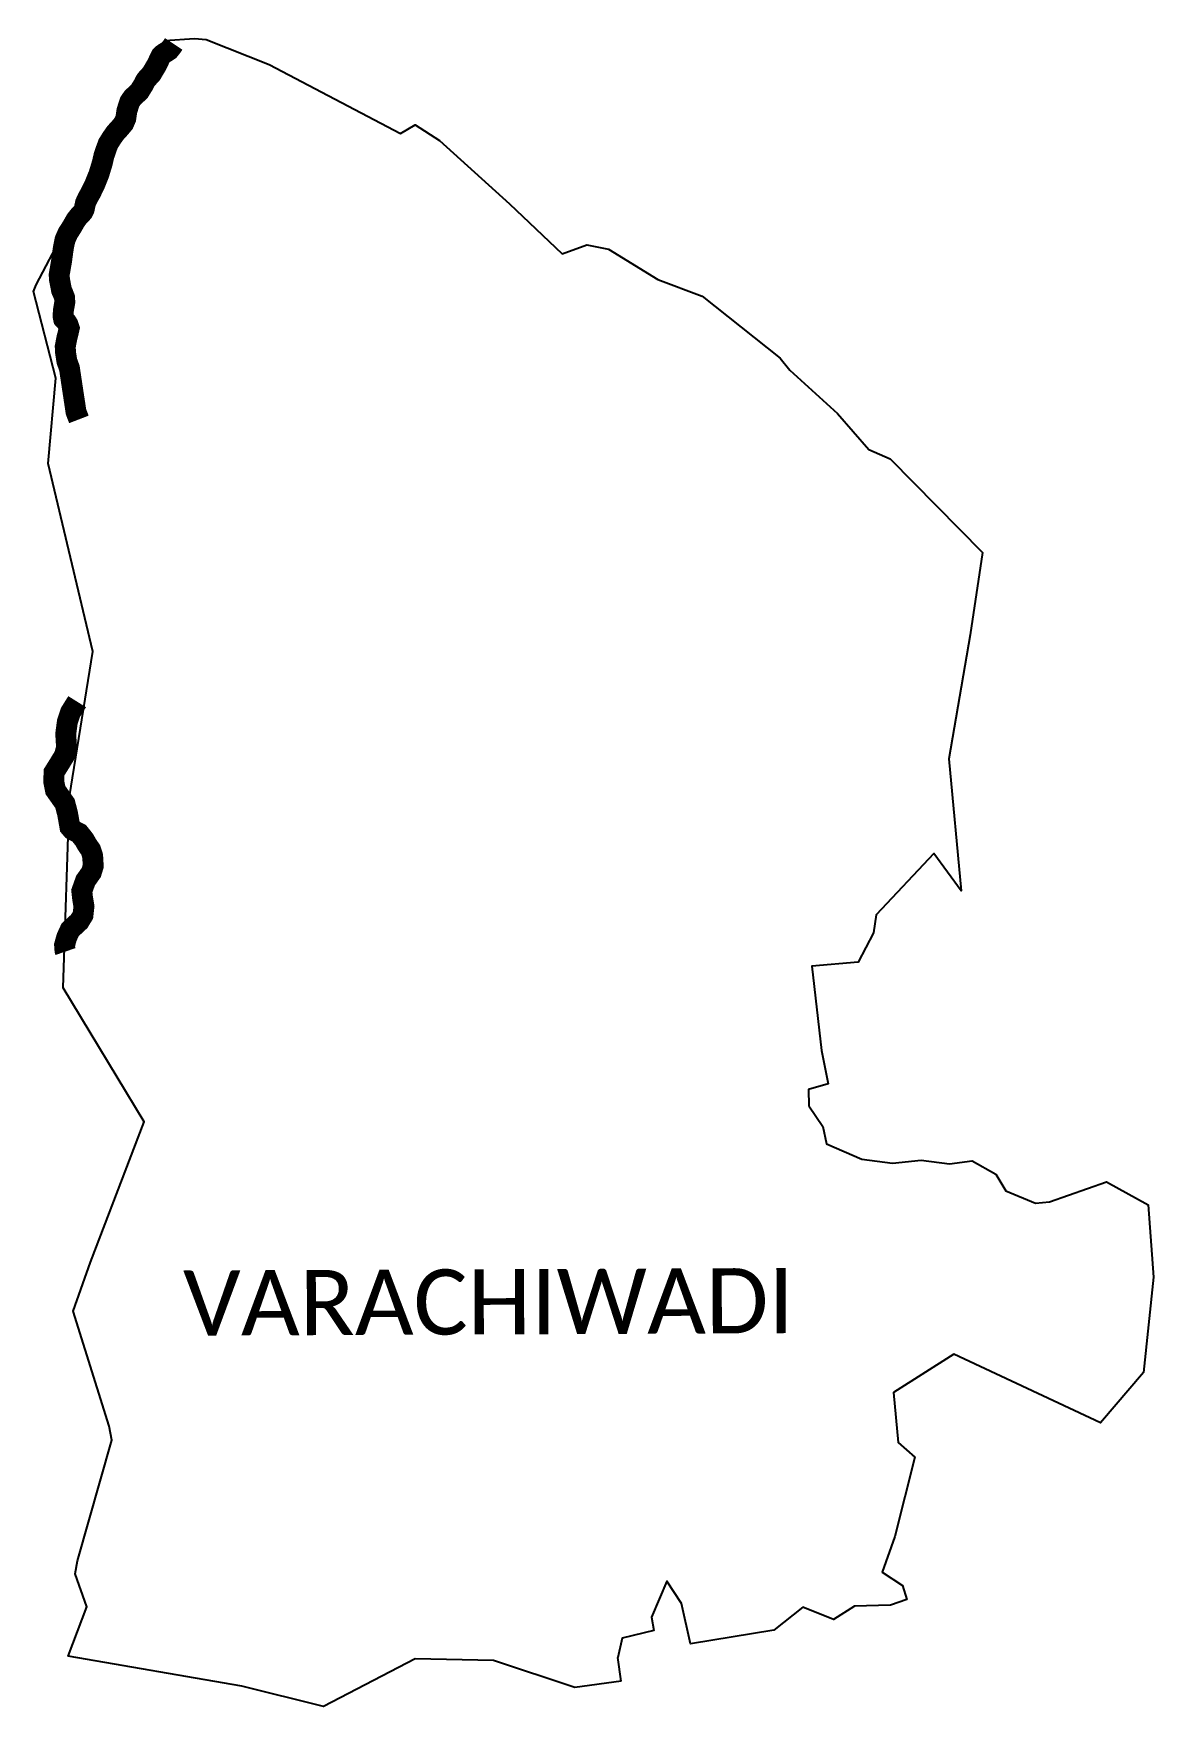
# Model space of a CAD drawing. Header units: metres. Extents: x 319276 to 321956, y 1850997 to 1854999.
import ezdxf

# ---------------------------------------------------------------- set-up
doc = ezdxf.new("R2010")
doc.units = ezdxf.units.M
for name, color, linetype in [('UNPROTECTED', 130, 'Continuous'), ('village', 3, 'Continuous'), ('VILLAGE NAME', 250, 'Continuous')]:
    doc.layers.add(name, color=color, linetype=linetype)
doc.styles.get("Standard").update_dxf_attribs({"font": 'simplex.shx'})

msp = doc.modelspace()

# ---------------------------------------------------------------- linework, layer by layer
at = {"layer": 'UNPROTECTED', "const_width": 50, "flags": 128}
for points in [[(319612, 1854974.2), (319607.8, 1854967.9), (319601.1, 1854959.5), (319596.1, 1854956.1), (319589.1, 1854951.9), (319584.7, 1854948.7), (319581.4, 1854945.2), (319579, 1854940.1), (319571, 1854923.5), (319558.7, 1854902.7), (319546.4, 1854889.2), (319543, 1854883.8), (319539.1, 1854875.9), (319529.7, 1854860.7), (319521.9, 1854853.4), (319513.4, 1854845.3), (319506.7, 1854835.5), (319499.9, 1854814.3), (319497.3, 1854796.1), (319492.2, 1854784.1), (319482.8, 1854772.8), (319473.1, 1854762.4), (319464.4, 1854750.2), (319455.2, 1854735.6), (319449.9, 1854721.2), (319444.9, 1854706.4), (319441, 1854689.2), (319436.5, 1854674.5), (319432.8, 1854662.4), (319422.8, 1854637.6), (319413.6, 1854618.7), (319405.7, 1854604.6), (319400.9, 1854594), (319397.8, 1854579.2), (319394.3, 1854571.9), (319385.2, 1854562.4), (319377.8, 1854553), (319367.5, 1854535), (319358.8, 1854521.6), (319351.8, 1854505.7), (319348.2, 1854488), (319346.6, 1854477.6), (319343.9, 1854456.8), (319337.9, 1854422.1), (319338.7, 1854410.3), (319343.6, 1854384.9), (319346.9, 1854377.6), (319350.8, 1854367.3), (319351.4, 1854356.6), (319347.9, 1854336.2), (319347.3, 1854322.5), (319348.6, 1854316.2), (319355.6, 1854308.5), (319358.8, 1854303.5), (319361.9, 1854294.1), (319359.4, 1854282.8), (319356.2, 1854270.4), (319352.4, 1854250.2), (319353.2, 1854235.4), (319356.3, 1854215.4), (319362.4, 1854198.6), (319371.1, 1854140.8), (319378.2, 1854094), (319385.1, 1854076.1)], [(319380.9, 1853400.9), (319365, 1853375.5), (319357.4, 1853352.8), (319353.6, 1853323.8), (319355.5, 1853291.1), (319350.3, 1853271.7), (319337.5, 1853250.9), (319325.7, 1853232), (319324.8, 1853210.2), (319329, 1853189.4), (319342.3, 1853170.5), (319351.7, 1853157.3), (319357.9, 1853133.4), (319363.6, 1853101.2), (319369.3, 1853094.6), (319385.8, 1853086.1), (319398.1, 1853070.5), (319404.8, 1853058.6), (319413.3, 1853046.4), (319418, 1853031.7), (319419.4, 1853007.6), (319414.7, 1852992.4), (319401, 1852973), (319392, 1852947.8), (319393.9, 1852930.7), (319397.2, 1852911.3), (319394.8, 1852890.1), (319385.8, 1852875.4), (319364.1, 1852855.1), (319356, 1852837.6), (319350.8, 1852819), (319351.7, 1852806), (319352.7, 1852803.1)]]:
    msp.add_lwpolyline(points, dxfattribs=at)
at = {"layer": 'village', "flags": 128}
msp.add_lwpolyline([(320682.7, 1851058.2), (320674.4, 1851114.8)], dxfattribs=at)
at = {"layer": 'village', "color": 3, "true_color": 0x00ff00}
for points in [[(320682.7, 1851058.2, 0), (320571.7, 1851042.5, 0), (320377.3, 1851107.1, 0), (320189.8, 1851111.1, 0), (319970.2, 1850997.3, 0), (319775.3, 1851046.4, 0), (319359.1, 1851118, 0), (319404, 1851235.8, 0), (319376, 1851314.6, 0), (319381.4, 1851345.6, 0), (319463.9, 1851634.4, 0), (319457.4, 1851667.6, 0), (319371.7, 1851943.1, 0), (319412.5, 1852060.1, 0), (319541.5, 1852395.8, 0), (319347.4, 1852716.5, 0), (319362.3, 1853174, 0), (319418.1, 1853520.9, 0), (319311.3, 1853971, 0), (319329.6, 1854174.5, 0), (319276.3, 1854382.2, 0), (319282.6, 1854398.3, 0), (319590.7, 1854982.4, 0), (319661.8, 1854987, 0), (319689.8, 1854984.6, 0), (319840.5, 1854925, 0), (320154.9, 1854760.1, 0), (320189.7, 1854780.3, 0), (320248.2, 1854743.6, 0), (320415.1, 1854592.1, 0), (320541.3, 1854471.9, 0), (320600.1, 1854493.4, 0), (320652.5, 1854483.6, 0), (320770, 1854410.7, 0), (320876.7, 1854371.2, 0), (321062.9, 1854222.7, 0), (321086.3, 1854193.9, 0), (321200.4, 1854090.4, 0), (321275.4, 1854004.2, 0), (321326.5, 1853981.5, 0), (321546.9, 1853757.9, 0), (321517.6, 1853560.8, 0), (321466.7, 1853264, 0), (321496, 1852948.7, 0), (321430.6, 1853037.6, 0), (321292.8, 1852891.4, 0), (321286, 1852848.2, 0), (321250, 1852777.7, 0), (321139.1, 1852768.1, 0), (321161.8, 1852566.3, 0), (321178, 1852487.1, 0), (321130.9, 1852473.6, 0), (321131.8, 1852434, 0)], [(321131.8, 1852434, 0), (321165.1, 1852384.7, 0), (321173.7, 1852342.9, 0), (321258.7, 1852306.7, 0), (321332, 1852297.2, 0), (321400.1, 1852304.1, 0), (321468.4, 1852295.5, 0), (321522.8, 1852303, 0), (321579.3, 1852270.4, 0), (321602.6, 1852231, 0), (321673.8, 1852201.3, 0), (321707.2, 1852204.7, 0), (321844, 1852252.7, 0), (321943.9, 1852197.5, 0), (321956.4, 1852024.6, 0), (321932.3, 1851796.7, 0), (321829.8, 1851676.1, 0), (321478.6, 1851840.5, 0), (321334.3, 1851748.8, 0), (321345.1, 1851628.7, 0), (321385.2, 1851593.9, 0), (321337.2, 1851403.9, 0), (321307.1, 1851318.5, 0), (321355.5, 1851286.8, 0), (321365.9, 1851253.1, 0), (321327.1, 1851240.2, 0), (321240.7, 1851237.3, 0), (321190.6, 1851205.4, 0), (321117.2, 1851235.3, 0), (321047.8, 1851180, 0), (320848.8, 1851147, 0), (320826.6, 1851244, 0), (320792, 1851297.4, 0), (320755.5, 1851211.1, 0), (320760.7, 1851179, 0), (320684.8, 1851160.8, 0), (320674.4, 1851114.8, 0)]]:
    msp.add_polyline3d(points, dxfattribs=at)

# ---------------------------------------------------------------- texts
at = {"layer": 'VILLAGE NAME', "insert": (319634.2, 1852040.3), "char_height": 155.989, "attachment_point": 1, "rotation": 0.2435}
msp.add_mtext_dynamic_manual_height_columns('{\\fCalibri|b0|i0|c0|p34;VARACHIWADI}', width=2190.592, gutter_width=779.9, heights=[0], dxfattribs=at)

doc.saveas('drawing.dxf')
